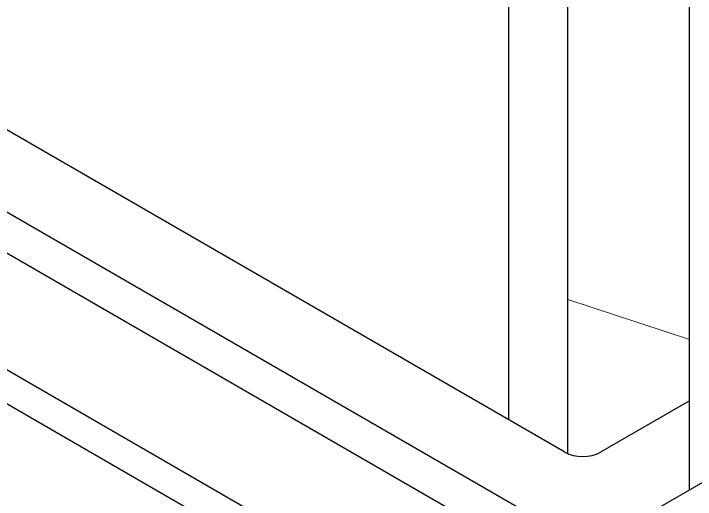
# Model space of a CAD drawing. Header units: millimetres. Extents: x -105 to 105, y -148 to 148.
# Drawn here: x 46.35 to 56.1, y -62.54 to -55.6 of the extents above; entities that cross this region are included whole.
import ezdxf

# ---------------------------------------------------------------- set-up
doc = ezdxf.new("R2010")
doc.units = ezdxf.units.MM
doc.linetypes.add('点画线', pattern=[18, 12, -2, 2, -2])
doc.layers.get('0').update_dxf_attribs({"lineweight": 18})

msp = doc.modelspace()

# ---------------------------------------------------------------- linework, layer by layer
at = {"color": 7, "lineweight": 30, "ltscale": 0.428661}
msp.add_line((56.0177, -62.4084), (56.0177, -42.7436), dxfattribs=at)
at = {"color": 7, "lineweight": 30, "ltscale": 0.21433}
msp.add_line((53.4296, -51.1162), (53.4296, -61.4041), dxfattribs=at)
at = {"color": 7, "lineweight": 30, "ltscale": 0.091783}
msp.add_line((54.2782, -61.8905), (54.2777, -53.1258), dxfattribs=at)
at = {"color": 7, "lineweight": 30, "ltscale": 0.416413}
msp.add_line((72.0548, -53.1493), (54.7449, -63.1432), dxfattribs=at)
at = {"color": 7, "lineweight": 30, "ltscale": 0.293939}
msp.add_line((54.2357, -61.8695), (42.0169, -54.815), dxfattribs=at)
at = {"color": 7, "lineweight": 30, "ltscale": 0.314351}
for p, q in [((53.6418, -62.7023), (40.5744, -55.1579)), ((53.3872, -63.1432), (40.3199, -55.5988))]:
    msp.add_line(p, q, dxfattribs=at)
at = {"color": 7, "lineweight": 30, "ltscale": 0.265362}
msp.add_line((41.3381, -57.8523), (52.369, -64.221), dxfattribs=at)
at = {"color": 7, "lineweight": 30, "ltscale": 0.234743}
msp.add_line((52.369, -64.7109), (42.6109, -59.0771), dxfattribs=at)
at = {"linetype": '点画线'}
msp.add_line((56.0177, -60.2605), (54.2782, -59.6877), dxfattribs=at)
at = {"color": 7, "lineweight": 30, "ltscale": 0.034701}
msp.add_line((56.0177, -61.1346), (54.7449, -61.8695), dxfattribs=at)
at = {"color": 7, "lineweight": 30}
msp.add_ellipse((54.4903, -61.7225), major_axis=(0.36, 0), ratio=0.57735, start_param=3.926991, end_param=5.497787, dxfattribs=at)

doc.saveas('drawing.dxf')
